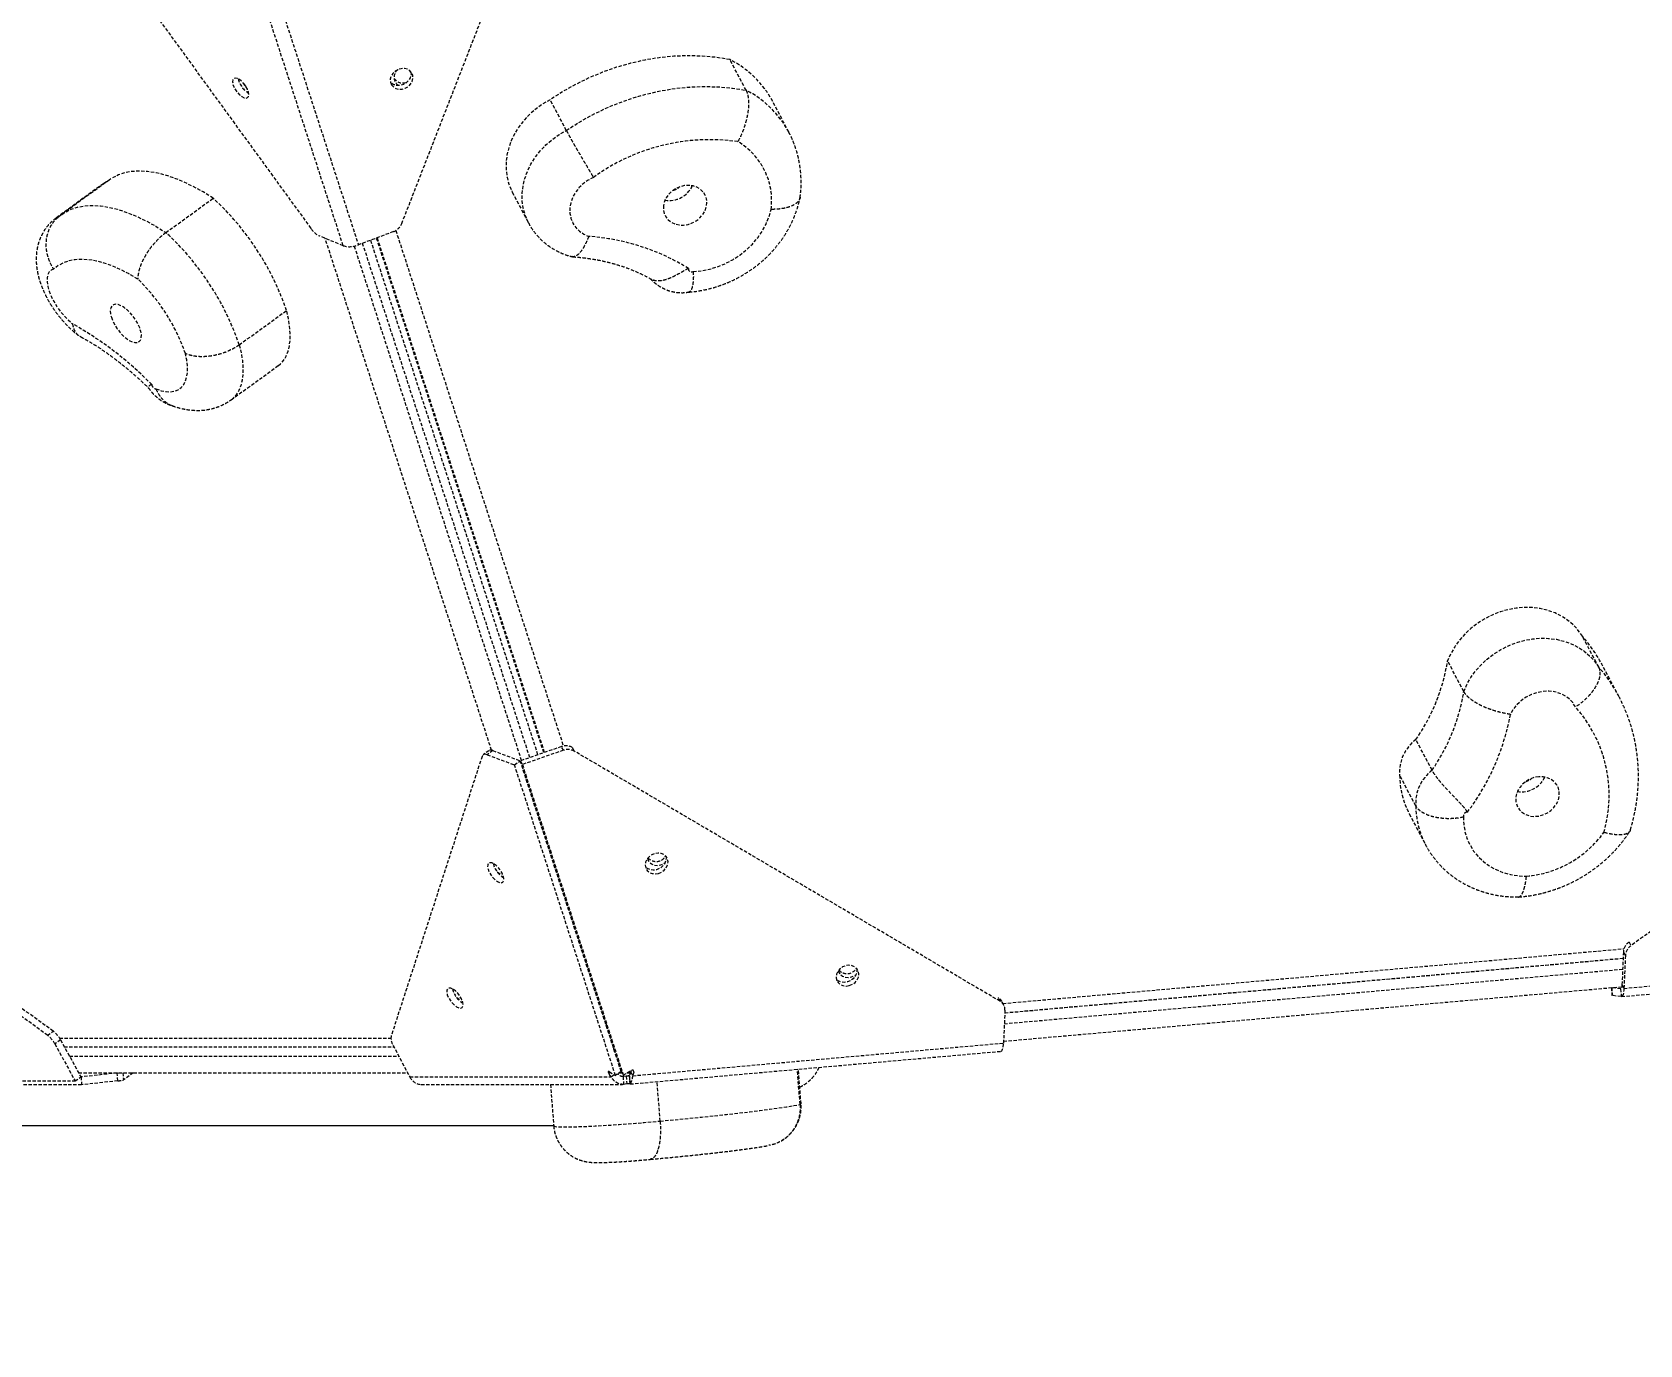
# Model space of a CAD drawing. Header units: millimetres. Extents: x -6061 to 5100, y -3651 to 3328.
# Drawn here: x -2573 to -1958, y -1106 to -603 of the extents above; entities that cross this region are included whole.
import ezdxf

# ---------------------------------------------------------------- set-up
doc = ezdxf.new("R2010")
doc.units = ezdxf.units.MM
doc.linetypes.add('HIDDEN', pattern=[1.905, 1.27, -0.635])
for name, color, linetype in [('DIKOM_ОБЪЕКТ', 7, 'Continuous'), ('DIKOM_РАЗМЕР_ЗОНА', 7, 'Continuous'), ('DIKOM_РАЗМЕР_ОБЪЕКТА', 7, 'Continuous')]:
    doc.layers.add(name, color=color, linetype=linetype)
doc.styles.add('style1', font='arialbd.ttf', dxfattribs={"width": 0.8})
doc.dimstyles.new('1-50', dxfattribs={"dimtxt": 300, "dimasz": 200, "dimexe": 100, "dimexo": 0, "dimgap": 100, "dimtad": 1, "dimtxsty": 'style1', "dimcen": 200, "dimclrd": 7, "dimclre": 7, "dimclrt": 7, "dimadec": 1, "dimazin": 2, "dimtfac": 1, "dimtmove": 0, "dimatfit": 2, "dimfxl": 0, "dimlwd": 25, "dimlwe": 18, "dimarcsym": 0})

# ---------------------------------------------------------------- blocks, each defined once
blk = doc.blocks.new('*D0')
at = {"layer": 'Defpoints', "color": 0, "transparency": 16777216}
for p in [(3244.44, 1090.08), (-2954.24, -571.35), (3244.44, -1487.03)]:
    blk.add_point(p, dxfattribs=at)
at = {"layer": 'DIKOM_РАЗМЕР_ОБЪЕКТА', "color": 7, "lineweight": 18, "transparency": 16777216}
for p, q in [((3244.44, 1090.08), (3244.44, -1587.03)), ((-2954.24, -571.35), (-2954.24, -1587.03))]:
    blk.add_line(p, q, dxfattribs=at)
at = {"layer": 'DIKOM_РАЗМЕР_ОБЪЕКТА', "color": 7, "lineweight": 25, "transparency": 16777216}
blk.add_line((-2754.24, -1487.03), (3044.44, -1487.03), dxfattribs=at)
at = {"layer": 'DIKOM_РАЗМЕР_ОБЪЕКТА', "color": 7, "transparency": 16777216}
for points in [[(-2754.24, -1453.69), (-2754.24, -1520.36), (-2954.24, -1487.03)], [(3044.44, -1453.69), (3044.44, -1520.36), (3244.44, -1487.03)]]:
    blk.add_solid(points, dxfattribs=at)
at = {"layer": 'DIKOM_РАЗМЕР_ОБЪЕКТА', "color": 7, "transparency": 16777216, "insert": (279.31, -1118.98), "char_height": 300, "attachment_point": 5, "style": 'style1'}
blk.add_mtext('{\\fArial|b0|i0|c204|p34;\\H1.75x;6200}', dxfattribs=at)
blk = doc.blocks.new('*D1')
at = {"layer": 'Defpoints', "color": 0, "transparency": 16777216}
for p in [(2324.34, 3327.92), (-5419.16, -2822.08), (-1808.64, -2822.08)]:
    blk.add_point(p, dxfattribs=at)
at = {"layer": 'DIKOM_РАЗМЕР_ЗОНА', "color": 7, "lineweight": 18, "transparency": 16777216}
for p, q in [((2324.34, 3327.92), (-5519.16, 3327.92)), ((-1808.64, -2822.08), (-5519.16, -2822.08))]:
    blk.add_line(p, q, dxfattribs=at)
at = {"layer": 'DIKOM_РАЗМЕР_ЗОНА', "color": 7, "lineweight": 25, "transparency": 16777216}
blk.add_line((-5419.16, 3127.92), (-5419.16, -2622.08), dxfattribs=at)
at = {"layer": 'DIKOM_РАЗМЕР_ЗОНА', "color": 7, "transparency": 16777216}
for points in [[(-5452.49, 3127.92), (-5385.83, 3127.92), (-5419.16, 3327.92)], [(-5452.49, -2622.08), (-5385.83, -2622.08), (-5419.16, -2822.08)]]:
    blk.add_solid(points, dxfattribs=at)
at = {"layer": 'DIKOM_РАЗМЕР_ЗОНА', "color": 7, "transparency": 16777216, "insert": (-5787.21, -178.18), "char_height": 300, "attachment_point": 5, "rotation": 90, "style": 'style1'}
blk.add_mtext('{\\fArial|b0|i0|c204|p34;\\H1.75x;6150}', dxfattribs=at)
blk = doc.blocks.new('*D2')
at = {"layer": 'Defpoints', "color": 0, "transparency": 16777216}
for p in [(5097.78, 1174.32), (-4808.91, -571.39), (5097.78, -3550.63)]:
    blk.add_point(p, dxfattribs=at)
at = {"layer": 'DIKOM_РАЗМЕР_ЗОНА', "color": 7, "lineweight": 18, "transparency": 16777216}
for p, q in [((5097.78, 1174.32), (5097.78, -3650.63)), ((-4808.91, -571.39), (-4808.91, -3650.63))]:
    blk.add_line(p, q, dxfattribs=at)
at = {"layer": 'DIKOM_РАЗМЕР_ЗОНА', "color": 7, "lineweight": 25, "transparency": 16777216}
blk.add_line((-4608.91, -3550.63), (4897.78, -3550.63), dxfattribs=at)
at = {"layer": 'DIKOM_РАЗМЕР_ЗОНА', "color": 7, "transparency": 16777216}
for points in [[(-4608.91, -3517.3), (-4608.91, -3583.96), (-4808.91, -3550.63)], [(4897.78, -3517.3), (4897.78, -3583.96), (5097.78, -3550.63)]]:
    blk.add_solid(points, dxfattribs=at)
at = {"layer": 'DIKOM_РАЗМЕР_ЗОНА', "color": 7, "transparency": 16777216, "insert": (864.15, -3182.58), "char_height": 300, "attachment_point": 5, "style": 'style1'}
blk.add_mtext('{\\fArial|b0|i0|c204|p34;\\H1.75x;9900}', dxfattribs=at)
blk = doc.blocks.new('*D3')
at = {"layer": 'Defpoints', "color": 0, "transparency": 16777216}
for p in [(-3174.2, 1527.92), (2804.07, 1527.92), (-2373.39, -1022.08)]:
    blk.add_point(p, dxfattribs=at)
at = {"layer": 'DIKOM_РАЗМЕР_ОБЪЕКТА', "color": 7, "lineweight": 18, "transparency": 16777216}
for p, q in [((2804.07, 1527.92), (-3274.2, 1527.92)), ((-2373.39, -1022.08), (-3274.2, -1022.08))]:
    blk.add_line(p, q, dxfattribs=at)
at = {"layer": 'DIKOM_РАЗМЕР_ОБЪЕКТА', "color": 7, "lineweight": 25, "transparency": 16777216}
blk.add_line((-3174.2, -822.08), (-3174.2, 1327.92), dxfattribs=at)
at = {"layer": 'DIKOM_РАЗМЕР_ОБЪЕКТА', "color": 7, "transparency": 16777216}
for points in [[(-3207.54, 1327.92), (-3140.87, 1327.92), (-3174.2, 1527.92)], [(-3207.54, -822.08), (-3140.87, -822.08), (-3174.2, -1022.08)]]:
    blk.add_solid(points, dxfattribs=at)
at = {"layer": 'DIKOM_РАЗМЕР_ОБЪЕКТА', "color": 7, "transparency": 16777216, "insert": (-3542.25, 166.98), "char_height": 300, "attachment_point": 5, "rotation": 90, "style": 'style1'}
blk.add_mtext('{\\fArial|b0|i0|c204|p34;\\H1.75x;2550}', dxfattribs=at)

msp = doc.modelspace()

# ---------------------------------------------------------------- linework, layer by layer
at = {"layer": 'DIKOM_ОБЪЕКТ', "color": 7, "linetype": 'HIDDEN', "lineweight": 15}
for p, q in [((-2431.558, -676.602), (-2359.692, -491.997)), ((-2592.537, -504.793), (-2466.263, -678.587)), ((-2453.988, -685.087), (-2492.515, -566.52)), ((-2486.689, -566.187), (-2448.162, -684.754)), ((-2299.809, -625.571), (-2305.989, -613.815)), ((-2368.592, -640.952), (-2374.773, -629.196)), ((-2283.447, -641.583), (-2289.628, -629.827)), ((-2545.759, -661.335), (-2563.849, -674.478)), ((-2543.559, -659.95), (-2561.649, -673.093)), ((-2521.822, -680.042), (-2503.732, -666.899)), ((-2389.267, -664.579), (-2383.087, -676.334)), ((-2561.684, -673.126), (-2563.065, -674.232)), ((-2453.988, -685.087), (-2463.139, -681.318)), ((-2397.205, -878.245), (-2460.89, -682.244)), ((-2434.788, -679.696), (-2448.162, -684.754)), ((-2441.305, -682.16), (-2377.275, -879.225)), ((-2441.279, -682.15), (-2377.249, -879.215)), ((-2376.909, -879.098), (-2440.942, -682.023)), ((-2433.854, -679.244), (-2369.704, -876.676)), ((-2449.788, -685.233), (-2385.801, -882.166)), ((-2382.584, -881.056), (-2446.563, -684.149)), ((-2379.445, -879.973), (-2443.454, -682.973)), ((-2493.75, -723.034), (-2475.66, -709.891)), ((-2496.834, -744.071), (-2478.744, -730.928)), ((-1788.583, -827.685), (-1961.171, -953.087)), ((-1973.576, -846.356), (-1979.756, -834.6)), ((-2025.145, -855.79), (-2031.326, -844.035)), ((-1965.719, -857.818), (-1971.899, -846.062)), ((-1965.719, -857.818), (-1965.578, -858.088)), ((-2398.26, -878.419), (-2400.431, -879.996)), ((-2396.744, -878.376), (-2398.915, -879.953)), ((-2396.744, -878.376), (-2386.254, -882.296)), ((-2370.46, -876.873), (-2386.162, -882.29)), ((-2369.719, -878.284), (-2385.421, -883.701)), ((-2369.719, -878.284), (-2370.46, -876.873)), ((-2366.307, -877.172), (-2365.565, -878.583)), ((-2202.589, -974.383), (-2365.565, -878.583)), ((-2037.284, -885.905), (-2043.465, -874.149)), ((-2400.846, -880.6), (-2435.639, -987.707)), ((-2398.915, -879.953), (-2388.425, -883.873)), ((-2388.425, -883.873), (-2386.254, -882.296)), ((-2349.789, -1002.789), (-2388.425, -883.873)), ((-2347.618, -1001.212), (-2386.254, -882.296)), ((-2386.162, -882.29), (-2385.421, -883.701)), ((-2386.162, -882.29), (-2347.526, -1001.207)), ((-2385.421, -883.701), (-2346.785, -1002.617)), ((-2043.514, -899.551), (-2049.695, -887.796)), ((-2046.016, -902.608), (-2039.836, -914.363)), ((-2039.836, -914.363), (-2039.911, -914.22)), ((-1961.912, -951.676), (-1961.171, -953.087)), ((-2201.509, -975.204), (-1963.843, -954.239)), ((-1964.177, -958.045), (-2200.798, -978.919)), ((-2200.79, -978.724), (-1964.169, -957.85)), ((-1964.062, -955.406), (-1964.61, -968.003)), ((-1963.321, -956.816), (-1964.062, -955.406)), ((-1963.321, -956.816), (-1963.868, -969.413)), ((-1963.868, -969.413), (-1821.973, -956.896)), ((-2567.138, -987.394), (-2601.138, -962.693)), ((-2564.967, -985.817), (-2598.536, -961.429)), ((-2200.973, -982.945), (-1964.352, -962.071)), ((-1964.824, -972.569), (-1822.894, -960.049)), ((-2201.265, -989.656), (-1964.688, -968.787)), ((-1968.683, -969.139), (-1968.454, -972.125)), ((-1965.123, -969.58), (-1968.539, -969.182)), ((-1968.539, -969.182), (-1968.31, -972.17)), ((-1965.054, -969.574), (-1965.123, -969.58)), ((-1965.123, -969.58), (-1964.893, -972.568)), ((-1964.61, -968.003), (-1963.868, -969.413)), ((-2202.589, -974.383), (-2203.331, -972.973)), ((-2201.163, -975.861), (-2201.905, -974.45)), ((-2200.748, -977.761), (-2201.295, -990.358)), ((-1964.893, -972.568), (-1968.31, -972.17)), ((-2567.138, -987.394), (-2564.967, -985.817)), ((-2562.153, -989.112), (-2564.323, -990.689)), ((-2562.544, -988.455), (-2435.735, -988.455)), ((-2562.153, -989.112), (-2554.395, -1003.297)), ((-2352.08, -987.48), (-2352.008, -987.412)), ((-2343.192, -1002.875), (-2201.295, -990.358)), ((-2564.323, -990.689), (-2556.565, -1004.874)), ((-2560.696, -991.775), (-2434.584, -991.775)), ((-2558.696, -995.432), (-2432.661, -995.432)), ((-2434.913, -991.148), (-2428.501, -1003.347)), ((-2350.697, -991.448), (-2350.791, -991.448)), ((-2350.373, -992.735), (-2350.402, -992.356)), ((-2344.185, -1006.034), (-2202.251, -993.514)), ((-2555.212, -1001.803), (-2429.312, -1001.803)), ((-2540.493, -1001.844), (-2554.319, -1003.342)), ((-2540.493, -1001.844), (-2540.124, -1001.803)), ((-2540.264, -1004.832), (-2540.493, -1001.844)), ((-2538.27, -1001.803), (-2538.064, -1004.485)), ((-2534.369, -1001.803), (-2538.064, -1004.485)), ((-2351.753, -1001.58), (-2352.334, -1002.002)), ((-2351.459, -1003.348), (-2352.334, -1002.002)), ((-2352.123, -1001.352), (-2349.789, -1002.789)), ((-2350.277, -1002.489), (-2351.459, -1003.348)), ((-2347.618, -1001.212), (-2349.789, -1002.789)), ((-2348.433, -1001.803), (-2347.212, -1001.803)), ((-2347.779, -1000.429), (-2347.911, -1000.31)), ((-2347.526, -1001.207), (-2346.785, -1002.617)), ((-2346.785, -1002.617), (-2343.813, -1000.877)), ((-2345.395, -1001.803), (-2344.235, -1001.803)), ((-2344.235, -1001.803), (-2343.844, -1001.801)), ((-2343.776, -1000.856), (-2343.934, -1001.464)), ((-2343.934, -1001.464), (-2343.192, -1002.875)), ((-2343.198, -1000.747), (-2342.824, -1001.458)), ((-2342.824, -1001.458), (-2343.192, -1002.875)), ((-2279.15, -1013.885), (-2280.185, -1000.388)), ((-2278.772, -1013.555), (-2279.784, -1000.353)), ((-2633.84, -1004.886), (-2556.565, -1004.874)), ((-2554.089, -1006.33), (-2631.363, -1006.341)), ((-2556.565, -1004.874), (-2554.395, -1003.297)), ((-2554.319, -1003.342), (-2554.456, -1003.342)), ((-2554.319, -1003.342), (-2554.089, -1006.33)), ((-2540.264, -1004.832), (-2554.089, -1006.33)), ((-2428.501, -1003.347), (-2351.459, -1003.348)), ((-2424.159, -1006.193), (-2347.082, -1006.194)), ((-2374.649, -1006.193), (-2373.43, -1022.082)), ((-2346.888, -1003.181), (-2347.309, -1003.181)), ((-2345.715, -1003.039), (-2346.888, -1003.181)), ((-2346.888, -1003.181), (-2346.659, -1006.169)), ((-2345.486, -1006.027), (-2346.659, -1006.169)), ((-2345.715, -1003.039), (-2345.486, -1006.027)), ((-2344.471, -1003.016), (-2344.516, -1002.971)), ((-2344.516, -1002.971), (-2344.286, -1005.959)), ((-2344.374, -1003.99), (-2344.217, -1006.03)), ((-2332.689, -1020.213), (-2333.846, -1005.122))]:
    msp.add_line(p, q, dxfattribs=at)
at = {"layer": 'DIKOM_ОБЪЕКТ', "color": 7, "linetype": 'HIDDEN', "lineweight": 15, "flags": 128}
for points in [[(-2305.989, -613.815), (-2311.243, -612.988), (-2316.598, -612.503), (-2322.027, -612.361), (-2327.505, -612.564), (-2333.006, -613.11), (-2338.505, -613.996), (-2343.975, -615.219), (-2349.39, -616.773), (-2354.726, -618.651), (-2359.956, -620.843), (-2365.056, -623.339), (-2370.003, -626.128), (-2374.773, -629.196)], [(-2490.644, -625.181), (-2491.234, -624.092), (-2491.986, -623.055), (-2492.839, -622.155), (-2493.723, -621.464), (-2494.567, -621.038), (-2495.302, -620.912), (-2495.869, -621.096), (-2496.222, -621.575), (-2496.332, -622.31), (-2496.191, -623.242), (-2495.809, -624.296), (-2495.218, -625.385), (-2494.466, -626.422), (-2493.614, -627.322), (-2492.73, -628.013), (-2491.886, -628.439), (-2491.151, -628.565), (-2490.584, -628.381), (-2490.231, -627.902), (-2490.121, -627.167), (-2490.262, -626.234), (-2490.644, -625.181)], [(-2435.504, -623.487), (-2434.787, -624.312), (-2433.814, -624.887), (-2432.663, -625.164), (-2431.428, -625.121), (-2430.209, -624.761), (-2429.104, -624.114), (-2428.203, -623.232), (-2427.58, -622.187), (-2427.283, -621.062), (-2427.339, -619.95), (-2427.741, -618.941), (-2428.458, -618.115), (-2429.431, -617.541), (-2430.582, -617.264), (-2431.817, -617.307), (-2433.036, -617.667), (-2434.141, -618.314), (-2435.042, -619.196), (-2435.666, -620.241), (-2435.962, -621.365), (-2435.907, -622.477), (-2435.504, -623.487)], [(-2428.099, -618.46), (-2428.081, -618.54), (-2428.025, -619.652), (-2428.321, -620.776), (-2428.945, -621.822), (-2429.846, -622.703), (-2430.951, -623.35), (-2432.17, -623.71), (-2433.405, -623.753), (-2434.556, -623.476), (-2435.529, -622.902), (-2435.888, -622.557)], [(-2491.294, -623.999), (-2491.403, -623.864), (-2491.929, -623.125)], [(-2368.592, -640.952), (-2363.823, -637.884), (-2358.876, -635.095), (-2353.775, -632.598), (-2348.545, -630.406), (-2343.21, -628.529), (-2337.794, -626.975), (-2332.324, -625.752), (-2326.826, -624.865), (-2321.324, -624.319), (-2315.846, -624.117), (-2310.417, -624.259), (-2305.063, -624.744), (-2299.809, -625.571)], [(-2374.773, -629.196), (-2377.562, -630.803), (-2380.18, -632.661), (-2382.594, -634.745), (-2384.773, -637.031), (-2386.691, -639.49), (-2388.324, -642.092), (-2389.652, -644.805), (-2390.659, -647.595), (-2391.332, -650.429), (-2391.663, -653.27), (-2391.648, -656.084), (-2391.287, -658.837), (-2390.585, -661.494), (-2389.549, -664.022), (-2389.267, -664.579)], [(-2383.1, -676.311), (-2383.369, -675.778), (-2384.404, -673.249), (-2385.107, -670.592), (-2385.467, -667.84), (-2385.483, -665.026), (-2385.151, -662.184), (-2384.478, -659.351), (-2383.471, -656.561), (-2382.143, -653.848), (-2380.51, -651.246), (-2378.592, -648.787), (-2376.413, -646.501), (-2374, -644.416), (-2371.382, -642.559), (-2368.592, -640.952)], [(-2503.732, -666.899), (-2507.582, -664.514), (-2511.373, -662.424), (-2515.087, -660.637), (-2518.705, -659.163), (-2522.212, -658.009), (-2525.589, -657.179), (-2528.823, -656.677), (-2531.897, -656.507), (-2534.796, -656.669), (-2537.507, -657.161), (-2540.018, -657.983), (-2542.316, -659.129), (-2543.559, -659.95)], [(-2544.516, -660.645), (-2545.674, -661.274), (-2545.759, -661.335)], [(-2358.232, -658.906), (-2360.28, -659.991), (-2362.148, -661.348), (-2363.785, -662.938), (-2365.145, -664.719), (-2366.192, -666.641), (-2366.898, -668.652), (-2367.242, -670.697), (-2367.215, -672.72), (-2366.819, -674.666), (-2366.063, -676.481), (-2364.969, -678.115), (-2363.567, -679.524), (-2361.894, -680.669), (-2359.997, -681.519)], [(-2331.445, -669.73), (-2331.474, -671.259), (-2331.163, -672.721), (-2330.522, -674.054), (-2329.58, -675.205), (-2328.375, -676.126), (-2326.955, -676.78), (-2325.379, -677.139), (-2323.712, -677.19), (-2322.022, -676.93), (-2320.378, -676.369), (-2318.846, -675.531), (-2317.491, -674.45), (-2316.368, -673.171), (-2315.521, -671.744), (-2314.987, -670.23), (-2314.787, -668.69), (-2314.929, -667.187), (-2315.407, -665.782), (-2316.203, -664.533), (-2317.282, -663.492), (-2318.601, -662.7), (-2320.107, -662.191), (-2321.737, -661.985), (-2323.424, -662.09), (-2325.1, -662.503), (-2326.696, -663.206), (-2328.147, -664.17), (-2329.392, -665.357), (-2330.383, -666.717), (-2331.076, -668.194), (-2331.445, -669.73)], [(-2561.672, -673.11), (-2560.406, -672.272), (-2558.108, -671.126), (-2555.597, -670.305), (-2552.886, -669.812), (-2549.987, -669.65), (-2546.913, -669.821), (-2543.68, -670.322), (-2540.302, -671.152), (-2536.795, -672.307), (-2533.177, -673.781), (-2529.463, -675.567), (-2525.672, -677.657), (-2521.822, -680.042)], [(-2563.849, -674.478), (-2563.764, -674.418), (-2562.48, -673.738)], [(-2320.094, -694.993), (-2316.959, -694.691), (-2313.833, -694.074), (-2310.755, -693.149), (-2307.764, -691.928), (-2304.896, -690.425), (-2302.19, -688.66), (-2299.677, -686.655), (-2297.389, -684.435), (-2295.357, -682.028), (-2293.604, -679.464), (-2292.153, -676.775), (-2291.022, -673.995), (-2290.225, -671.159)], [(-2564.794, -694.011), (-2565.771, -694.42), (-2566.526, -695.141), (-2567.038, -696.155), (-2567.292, -697.434), (-2567.284, -698.943), (-2567.011, -700.64), (-2566.482, -702.48), (-2565.711, -704.411), (-2564.72, -706.381), (-2563.535, -708.337), (-2562.19, -710.223), (-2560.72, -711.989), (-2559.166, -713.587), (-2557.571, -714.972)], [(-2532.59, -697.844), (-2535.926, -695.892), (-2539.198, -694.219), (-2542.387, -692.835), (-2545.478, -691.745), (-2548.452, -690.956), (-2551.295, -690.473), (-2553.991, -690.297), (-2556.526, -690.43), (-2558.886, -690.871), (-2561.058, -691.618), (-2563.031, -692.666), (-2564.794, -694.011)], [(-2321.801, -693.776), (-2321.835, -694.096), (-2321.777, -694.402), (-2321.631, -694.672), (-2321.407, -694.889), (-2321.12, -695.036), (-2320.79, -695.105), (-2320.44, -695.09), (-2320.094, -694.993)], [(-2542.704, -712.45), (-2542.155, -713.896), (-2541.4, -715.38), (-2540.473, -716.842), (-2539.409, -718.223), (-2538.254, -719.465), (-2537.053, -720.519), (-2535.857, -721.34), (-2534.714, -721.896), (-2533.671, -722.162), (-2532.771, -722.13), (-2532.05, -721.799), (-2531.538, -721.184), (-2531.257, -720.309), (-2531.217, -719.21), (-2531.42, -717.933), (-2531.858, -716.53), (-2532.513, -715.057), (-2533.358, -713.577), (-2534.359, -712.148), (-2535.474, -710.829), (-2536.658, -709.675), (-2537.863, -708.733), (-2539.039, -708.041), (-2540.137, -707.628), (-2541.114, -707.51), (-2541.929, -707.693), (-2542.548, -708.169), (-2542.947, -708.918), (-2543.108, -709.909), (-2543.026, -711.103), (-2542.704, -712.45)], [(-2478.744, -730.928), (-2477.99, -730.314), (-2476.788, -728.98), (-2475.809, -727.376), (-2475.063, -725.514), (-2474.555, -723.408), (-2474.289, -721.077), (-2474.267, -718.538), (-2474.49, -715.813), (-2474.956, -712.923), (-2475.66, -709.891)], [(-2493.75, -723.034), (-2493.046, -726.066), (-2492.58, -728.956), (-2492.357, -731.682), (-2492.379, -734.22), (-2492.645, -736.552), (-2493.153, -738.657), (-2493.899, -740.52), (-2494.878, -742.124), (-2496.08, -743.457), (-2496.839, -744.074)], [(-2525.651, -739.921), (-2523.649, -740.588), (-2521.77, -740.953), (-2520.039, -741.01), (-2518.476, -740.758), (-2517.102, -740.202), (-2515.933, -739.348), (-2514.985, -738.206), (-2514.269, -736.792), (-2513.793, -735.122), (-2513.565, -733.217), (-2513.587, -731.103), (-2513.859, -728.804), (-2514.377, -726.35)], [(-1979.756, -834.6), (-1981.321, -832.357), (-1983.175, -830.322), (-1985.297, -828.519), (-1987.659, -826.971), (-1990.233, -825.697), (-1992.986, -824.713), (-1995.886, -824.03), (-1998.896, -823.657), (-2001.978, -823.599), (-2005.096, -823.856), (-2008.21, -824.426), (-2011.282, -825.301), (-2014.275, -826.47), (-2017.151, -827.92), (-2019.875, -829.632), (-2022.414, -831.584), (-2024.735, -833.754), (-2026.811, -836.114), (-2028.615, -838.635), (-2030.127, -841.286), (-2031.326, -844.035)], [(-2025.145, -855.79), (-2023.946, -853.042), (-2022.435, -850.391), (-2020.631, -847.87), (-2018.555, -845.51), (-2016.233, -843.34), (-2013.695, -841.387), (-2010.971, -839.676), (-2008.095, -838.226), (-2005.102, -837.057), (-2002.03, -836.182), (-1998.915, -835.612), (-1995.798, -835.355), (-1992.715, -835.413), (-1989.706, -835.785), (-1986.806, -836.468), (-1984.053, -837.453), (-1981.479, -838.727), (-1979.117, -840.275), (-1976.995, -842.078), (-1975.141, -844.113), (-1973.576, -846.356)], [(-1982.434, -861.667), (-1983.478, -860.002), (-1984.835, -858.556), (-1986.469, -857.368), (-1988.335, -856.472), (-1990.382, -855.89), (-1992.553, -855.64), (-1994.789, -855.728), (-1997.029, -856.152), (-1999.211, -856.901), (-2001.276, -857.953), (-2003.167, -859.279), (-2004.833, -860.845), (-2006.228, -862.606), (-2007.313, -864.514)], [(-2398.915, -879.953), (-2399.262, -879.846), (-2399.586, -879.793), (-2399.883, -879.795), (-2400.15, -879.852), (-2400.382, -879.962), (-2400.577, -880.125), (-2400.732, -880.339), (-2400.846, -880.6)], [(-1996.452, -888.386), (-1998.142, -888.662), (-1999.782, -889.237), (-2001.306, -890.088), (-2002.651, -891.179), (-2003.762, -892.468), (-2004.594, -893.9), (-2005.112, -895.417), (-2005.295, -896.957), (-2005.136, -898.456), (-2004.642, -899.855), (-2003.832, -901.094), (-2002.739, -902.124), (-2001.409, -902.902), (-1999.896, -903.397), (-1998.262, -903.588), (-1996.574, -903.468), (-1994.9, -903.04), (-1993.31, -902.324), (-1991.868, -901.347), (-1990.634, -900.151), (-1989.657, -898.784), (-1988.979, -897.302), (-1988.626, -895.766), (-1988.614, -894.238), (-1988.943, -892.781), (-1989.598, -891.456), (-1990.554, -890.315), (-1991.771, -889.406), (-1993.2, -888.767), (-1994.782, -888.422), (-1996.452, -888.386)], [(-2025.264, -903.794), (-2025.17, -906.611), (-2024.726, -909.358), (-2023.938, -912), (-2022.815, -914.504), (-2021.372, -916.838), (-2019.627, -918.973), (-2017.6, -920.883), (-2015.32, -922.543), (-2012.812, -923.933), (-2010.11, -925.035), (-2007.246, -925.836), (-2004.257, -926.324), (-2001.181, -926.495)], [(-2396.714, -927.013), (-2395.849, -927.877), (-2394.968, -928.519), (-2394.141, -928.887), (-2393.435, -928.951), (-2392.907, -928.706), (-2392.601, -928.172), (-2392.541, -927.392), (-2392.732, -926.429), (-2393.158, -925.362), (-2393.786, -924.276), (-2394.563, -923.26), (-2395.427, -922.396), (-2396.309, -921.754), (-2397.136, -921.386), (-2397.842, -921.322), (-2398.369, -921.567), (-2398.675, -922.101), (-2398.735, -922.881), (-2398.544, -923.844), (-2398.118, -924.911), (-2397.491, -925.997), (-2396.714, -927.013)], [(-2333.346, -925.415), (-2332.161, -924.935), (-2331.128, -924.187), (-2330.33, -923.23), (-2329.833, -922.142), (-2329.676, -921.012), (-2329.872, -919.93), (-2330.406, -918.985), (-2331.233, -918.253), (-2332.288, -917.794), (-2333.484, -917.643), (-2334.725, -917.815), (-2335.911, -918.294), (-2336.944, -919.043), (-2337.741, -919.999), (-2338.239, -921.087), (-2338.396, -922.217), (-2338.199, -923.299), (-2337.666, -924.244), (-2336.838, -924.976), (-2335.783, -925.436), (-2334.587, -925.586), (-2333.346, -925.415)], [(-2330.512, -918.862), (-2330.418, -919.602), (-2330.574, -920.732), (-2331.072, -921.82), (-2331.87, -922.776), (-2332.903, -923.525), (-2334.088, -924.004), (-2335.329, -924.176), (-2336.525, -924.025), (-2337.58, -923.566), (-2338.302, -922.957)], [(-2337.565, -919.74), (-2337.431, -920.153), (-2336.863, -921.078), (-2336.008, -921.784), (-2334.934, -922.212), (-2333.729, -922.329), (-2332.489, -922.123), (-2331.315, -921.613), (-2330.755, -921.233)], [(-2260.304, -968.35), (-2259.119, -967.871), (-2258.086, -967.123), (-2257.288, -966.166), (-2256.791, -965.078), (-2256.634, -963.948), (-2256.83, -962.866), (-2257.364, -961.921), (-2258.191, -961.189), (-2259.246, -960.729), (-2260.442, -960.579), (-2261.683, -960.75), (-2262.868, -961.23), (-2263.901, -961.978), (-2264.699, -962.935), (-2265.196, -964.023), (-2265.353, -965.153), (-2265.157, -966.235), (-2264.623, -967.18), (-2263.796, -967.912), (-2262.741, -968.372), (-2261.545, -968.522), (-2260.304, -968.35)], [(-2257.469, -961.797), (-2257.375, -962.537), (-2257.532, -963.668), (-2258.03, -964.755), (-2258.827, -965.712), (-2259.86, -966.46), (-2261.045, -966.94), (-2262.286, -967.111), (-2263.483, -966.961), (-2264.537, -966.501), (-2265.259, -965.893)], [(-2264.523, -962.677), (-2264.389, -963.085), (-2263.822, -964.011), (-2262.967, -964.717), (-2261.893, -965.145), (-2260.687, -965.261), (-2259.448, -965.056), (-2258.274, -964.546), (-2257.714, -964.166)], [(-2412.307, -975.016), (-2411.442, -975.88), (-2410.561, -976.522), (-2409.734, -976.89), (-2409.028, -976.954), (-2408.501, -976.709), (-2408.195, -976.175), (-2408.135, -975.395), (-2408.325, -974.432), (-2408.752, -973.365), (-2409.379, -972.279), (-2410.156, -971.263), (-2411.02, -970.399), (-2411.902, -969.757), (-2412.729, -969.389), (-2413.435, -969.325), (-2413.962, -969.57), (-2414.268, -970.104), (-2414.329, -970.884), (-2414.138, -971.847), (-2413.712, -972.914), (-2413.084, -974), (-2412.307, -975.016)], [(-1968.683, -969.138), (-1968.683, -969.138), (-1968.645, -969.163), (-1968.539, -969.182)], [(-1964.61, -968.003), (-1964.633, -968.353), (-1964.67, -968.669), (-1964.719, -968.946), (-1964.781, -969.178), (-1964.854, -969.36), (-1964.936, -969.489), (-1965.026, -969.563), (-1965.123, -969.58)], [(-1963.868, -969.413), (-1963.914, -970.113), (-1963.987, -970.746), (-1964.087, -971.3), (-1964.21, -971.763), (-1964.356, -972.127), (-1964.52, -972.386), (-1964.701, -972.534), (-1964.893, -972.568)], [(-1968.31, -972.17), (-1968.416, -972.151), (-1968.454, -972.126), (-1968.454, -972.125)], [(-2353.404, -983.114), (-2353.391, -983.23), (-2353.361, -983.537)], [(-2202.251, -993.514), (-2202.127, -993.478), (-2201.947, -993.331), (-2201.783, -993.072), (-2201.637, -992.707), (-2201.514, -992.244), (-2201.415, -991.691), (-2201.341, -991.058), (-2201.295, -990.358)], [(-2344.232, -1001.803), (-2344.868, -1001.764), (-2345.227, -1001.705)], [(-2332.689, -1020.213), (-2327.292, -1019.718), (-2322.025, -1019.216), (-2316.914, -1018.709), (-2311.982, -1018.2), (-2307.254, -1017.69), (-2302.75, -1017.182), (-2298.492, -1016.679), (-2294.501, -1016.183), (-2290.795, -1015.696), (-2287.391, -1015.22), (-2284.307, -1014.759), (-2281.555, -1014.313), (-2279.15, -1013.885)], [(-2279.15, -1013.885), (-2278.799, -1013.646), (-2278.772, -1013.555)], [(-2373.43, -1022.082), (-2373.277, -1022.207), (-2372.769, -1022.319), (-2371.913, -1022.4), (-2370.719, -1022.45), (-2369.202, -1022.469), (-2367.38, -1022.455), (-2365.277, -1022.409), (-2362.917, -1022.332), (-2360.331, -1022.224), (-2357.549, -1022.088), (-2354.606, -1021.924), (-2351.539, -1021.734), (-2348.386, -1021.522), (-2345.184, -1021.289), (-2341.974, -1021.038), (-2338.796, -1020.773), (-2335.688, -1020.497), (-2332.689, -1020.213)]]:
    msp.add_lwpolyline(points, dxfattribs=at)
at = {"layer": 'DIKOM_ОБЪЕКТ', "color": 7, "linetype": 'HIDDEN', "lineweight": 15}
for centre, radius, start, end in [((-2323.187, -647.753), 38.047, 28.108781, 63.127281), ((-2486.003, -619.49), 8.296, 192.151101, 239.84855), ((-2430.84, -620.612), 3.677, 126.872815, 239.165517), ((-2431.235, -619.014), 3.771, 211.982119, 299.714637), ((-2317.009, -659.512), 38.051, 28.241398, 63.12677), ((-2313.63, -720.68), 76.193, 81.930833, 125.829885), ((-2316.275, -667.859), 26.259, 352.780584, 59.468704), ((-2329.186, -658.104), 9.691, 260.045475, 335.419818), ((-2328.727, -658.975), 4.951, 282.336428, 313.126927), ((-2574.148, -743.537), 104.077, 18.86168, 47.422901), ((-2436.694, -674.473), 5.559, 290.041245, 337.487198), ((-2592.241, -756.682), 104.08, 18.861968, 47.42224), ((-2459.555, -674.067), 8.089, 213.97859, 243.696643), ((-2365.89, -765.529), 84.216, 58.430652, 85.987494), ((-2451.53, -676.97), 8.481, 253.153686, 293.395838), ((-2583.408, -750.384), 73.096, 19.196171, 45.954836), ((-2624.474, -833.507), 136.112, 44.417001, 60.558763), ((-2525.159, -737.846), 2.132, 190.794873, 256.676465), ((-2024.772, -873.881), 59.745, 27.751044, 41.10794), ((-2104.311, -832.118), 73.951, 325.364714, 350.727305), ((-2018.604, -885.644), 59.759, 27.751904, 41.105459), ((-2098.131, -843.874), 73.951, 325.364714, 350.727305), ((-2095.193, -848.236), 89.375, 323.028507, 349.505566), ((-2020.436, -895.54), 50.907, 343.836413, 41.711932), ((-2397.463, -879.78), 1.578, 62.892148, 120.333661), ((-2368.711, -881.568), 5.01, 61.325709, 110.43621), ((-2367.969, -882.979), 5.011, 61.329263, 110.433127), ((-2034.082, -886.678), 15.653, 126.828558, 184.095733), ((-2027.901, -898.434), 15.653, 126.829817, 184.094474), ((-2017.342, -887.623), 32.353, 180.305293, 207.590922), ((-2002.999, -884.445), 9.728, 260.213396, 335.251334), ((-2002.514, -885.367), 4.941, 282.303134, 313.160221), ((-2011.082, -899.36), 32.433, 180.337635, 207.269194), ((-2023.91, -903.394), 1.412, 85.065885, 196.436474), ((-2004.765, -885.603), 41.049, 275.008241, 324.034432), ((-2388.395, -919.875), 8.317, 192.211399, 239.777768), ((-2334.232, -916.63), 4.217, 222.314038, 329.515981), ((-2392.725, -922.28), 3.451, 228.801504, 265.125601), ((-1959.086, -955.79), 4.991, 124.488327, 175.582648), ((-1958.345, -957.2), 4.991, 124.488327, 175.582648), ((-2261.191, -959.562), 4.218, 222.363474, 329.492716), ((-2403.989, -967.878), 8.317, 192.211317, 239.77785), ((-2408.323, -970.284), 3.447, 228.817906, 265.169399), ((-2205.185, -976.188), 3.712, 27.915781, 60.028163), ((-2204.421, -977.572), 3.677, 357.062025, 60.129985), ((-2573.358, -995.557), 10.262, 28.314699, 52.690249), ((-2571.189, -993.981), 10.265, 28.315863, 52.68429), ((-2430.745, -988.472), 4.953, 171.10936, 212.694364), ((-2540.938, -993.432), 11.421, 273.385192, 284.575368), ((-2424.005, -1001.223), 4.972, 205.285222, 268.226462)]:
    msp.add_arc(centre, radius, start, end, dxfattribs=at)
for centre, major_axis, ratio, start_param, end_param in [((-2351.912, -1002.002), (-0.588, 0.718), 0.3672465, 5.467407, 7.5618021), ((-2343.602, -1001.527), (0.667, 0.639), 0.7033324, 5.4318743, 7.5262694), ((-2345.293, -1003.039), (0.778, 0.067), 0.0547731, 0.0448435, 2.1392386), ((-2345.064, -1006.027), (0.778, 0.067), 0.0547731, 0.0448435, 2.1392386)]:
    msp.add_ellipse(centre, major_axis=major_axis, ratio=ratio, start_param=start_param, end_param=end_param, dxfattribs=at)
for points, knots in [([(-2299.809, -625.571), (-2299.621, -625.999), (-2299.244, -626.855), (-2298.931, -628.545), (-2298.822, -630.48), (-2298.929, -632.632), (-2299.254, -634.937), (-2299.782, -637.336), (-2300.509, -639.762), (-2301.523, -642.448), (-2302.388, -644.25), (-2302.929, -645.23), (-2302.935, -645.241)], [0, 0, 0, 0, 0.1058267, 0.2116545, 0.317463, 0.4232742, 0.5294683, 0.6356703, 0.7428781, 0.8500916, 0.9982829, 1, 1, 1, 1]), ([(-2368.592, -640.952), (-2368.369, -641.371), (-2367.917, -642.22), (-2367.019, -643.838), (-2365.981, -645.673), (-2364.834, -647.67), (-2363.595, -649.8), (-2362.322, -651.972), (-2361.029, -654.162), (-2359.643, -656.508), (-2358.723, -658.066), (-2358.239, -658.893), (-2358.232, -658.906)], [0, 0, 0, 0, 0.1053889, 0.2138305, 0.3192191, 0.4276535, 0.5331387, 0.6416669, 0.747426, 0.8562232, 0.997851, 1, 1, 1, 1]), ([(-2279.152, -666.783), (-2279.058, -666.001), (-2278.814, -663.984), (-2278.695, -660.727), (-2278.859, -657.044), (-2279.345, -653.418), (-2280.135, -649.871), (-2281.243, -646.436), (-2282.372, -643.64), (-2283.236, -642.053), (-2283.527, -641.517)], [0, 0, 0, 0, 0.0896803, 0.2311151, 0.3720568, 0.5122836, 0.6518457, 0.79083, 0.9293496, 1, 1, 1, 1]), ([(-2321.749, -702.831), (-2321.57, -702.82), (-2320.165, -702.738), (-2317.535, -702.368), (-2313.889, -701.622), (-2310.294, -700.573), (-2306.776, -699.25), (-2303.361, -697.655), (-2300.073, -695.8), (-2296.938, -693.699), (-2293.979, -691.364), (-2291.219, -688.813), (-2288.678, -686.062), (-2286.379, -683.132), (-2284.339, -680.044), (-2282.575, -676.821), (-2281.101, -673.489), (-2279.961, -670.145), (-2279.379, -667.854), (-2279.154, -666.715), (-2279.144, -666.666)], [0, 0, 0, 0, 0.0090116, 0.0706875, 0.1324473, 0.194349, 0.2563668, 0.3184724, 0.3806577, 0.4429037, 0.5051872, 0.5674952, 0.6298035, 0.6920765, 0.7542794, 0.8163636, 0.8782774, 0.9399665, 0.9974278, 1, 1, 1, 1]), ([(-2279.137, -666.454), (-2279.136, -666.514), (-2279.125, -666.956), (-2279.517, -667.717), (-2280.314, -668.695), (-2281.544, -669.535), (-2283.108, -670.226), (-2284.988, -670.739), (-2287.317, -671.097), (-2289.138, -671.175), (-2290.199, -671.16), (-2290.225, -671.159)], [0, 0, 0, 0, 0.0211347, 0.1548779, 0.2886214, 0.4223862, 0.5561494, 0.6899802, 0.8238191, 0.9958186, 1, 1, 1, 1]), ([(-2563.828, -674.507), (-2564.255, -674.817), (-2565.315, -675.585), (-2566.77, -677.077), (-2568.187, -678.894), (-2569.343, -680.855), (-2570.249, -682.924), (-2570.907, -685.086), (-2571.324, -687.333), (-2571.502, -689.669), (-2571.435, -692.103), (-2571.113, -694.65), (-2570.521, -697.306), (-2569.658, -700.028), (-2568.545, -702.75), (-2567.22, -705.409), (-2565.716, -707.973), (-2564.052, -710.43), (-2562.236, -712.771), (-2560.274, -714.992), (-2558.155, -717.073), (-2556.424, -718.573), (-2555.38, -719.335), (-2555.127, -719.52)], [0, 0, 0, 0, 0.0300472, 0.0745113, 0.1182597, 0.1615929, 0.2048464, 0.2484048, 0.2927421, 0.3384388, 0.3861671, 0.4365544, 0.4898181, 0.5452527, 0.6010181, 0.6559962, 0.7100921, 0.7636391, 0.8171215, 0.8709774, 0.9257037, 0.98194, 1, 1, 1, 1]), ([(-2563.055, -674.244), (-2563.432, -674.554), (-2564.399, -675.352), (-2565.621, -676.982), (-2566.717, -679.046), (-2567.434, -681.301), (-2567.777, -683.71), (-2567.728, -686.167), (-2567.29, -688.646), (-2566.394, -691.301), (-2565.436, -693.063), (-2564.803, -693.997), (-2564.794, -694.011)], [0, 0, 0, 0, 0.0718015, 0.1843161, 0.2936545, 0.4061626, 0.5156079, 0.6282112, 0.7379383, 0.8508217, 0.9977694, 1, 1, 1, 1]), ([(-2383.083, -676.295), (-2383.015, -676.439), (-2382.55, -677.432), (-2381.417, -679.131), (-2379.692, -681.346), (-2377.708, -683.34), (-2375.52, -685.112), (-2373.142, -686.644), (-2370.597, -687.913), (-2368.377, -688.767), (-2366.997, -689.135), (-2366.542, -689.256)], [0, 0, 0, 0, 0.0220991, 0.1525352, 0.282589, 0.412481, 0.5424609, 0.6727631, 0.8036036, 0.9351705, 1, 1, 1, 1]), ([(-2521.822, -680.042), (-2522.427, -680.509), (-2523.637, -681.444), (-2525.396, -683.153), (-2527.048, -685.035), (-2528.555, -687.055), (-2529.866, -689.154), (-2530.959, -691.28), (-2531.792, -693.369), (-2532.423, -695.617), (-2532.59, -697.067), (-2532.59, -697.835), (-2532.59, -697.844)], [0, 0, 0, 0, 0.105829, 0.2116587, 0.3174682, 0.4232784, 0.5294709, 0.6356716, 0.7428823, 0.8500965, 0.9982869, 1, 1, 1, 1]), ([(-2359.997, -681.519), (-2360.003, -681.533), (-2360.386, -682.517), (-2361.085, -684.123), (-2362.145, -686.052), (-2363.123, -687.457), (-2364.115, -688.513), (-2365.079, -689.148), (-2365.899, -689.403), (-2366.356, -689.27), (-2366.531, -689.219)], [0, 0, 0, 0, 0.0027483, 0.1950894, 0.3372745, 0.4835367, 0.625101, 0.7707265, 0.9120206, 1, 1, 1, 1]), ([(-2366.186, -689.332), (-2365.55, -689.375), (-2363.376, -689.521), (-2359.722, -689.96), (-2355.275, -690.745), (-2350.944, -691.79), (-2346.741, -693.083), (-2342.688, -694.628), (-2339.06, -696.258), (-2336.877, -697.473), (-2335.918, -698.006)], [0, 0, 0, 0, 0.0571713, 0.1954474, 0.333842, 0.4724806, 0.6114341, 0.7507698, 0.8905623, 1, 1, 1, 1]), ([(-2321.801, -693.776), (-2321.809, -693.78), (-2322.406, -694.035), (-2323.562, -694.685), (-2325.365, -695.733), (-2327.29, -696.784), (-2329.263, -697.678), (-2331.134, -698.295), (-2332.838, -698.6), (-2334.349, -698.546), (-2335.37, -698.323), (-2335.801, -698.013), (-2335.887, -697.951)], [0, 0, 0, 0, 0.0013211, 0.0993218, 0.2009222, 0.3278491, 0.4584969, 0.5843457, 0.7137708, 0.8390899, 0.9680023, 1, 1, 1, 1]), ([(-2320.094, -694.993), (-2320.093, -695.004), (-2319.977, -695.969), (-2319.969, -697.586), (-2320.127, -699.518), (-2320.399, -700.951), (-2320.771, -701.997), (-2321.203, -702.663), (-2321.535, -702.761), (-2321.689, -702.807)], [0, 0, 0, 0, 0.0025289, 0.2157309, 0.3771292, 0.5385293, 0.6998148, 0.8610977, 1, 1, 1, 1]), ([(-2336.402, -697.745), (-2335.911, -698.251), (-2334.911, -699.283), (-2333.15, -700.558), (-2331.23, -701.61), (-2329.188, -702.387), (-2327.061, -702.889), (-2324.883, -703.087), (-2323.075, -703.061), (-2322.023, -702.86), (-2321.691, -702.797)], [0, 0, 0, 0, 0.1301357, 0.2653538, 0.3998472, 0.5339225, 0.6679698, 0.8023682, 0.9375021, 1, 1, 1, 1]), ([(-2557.571, -714.972), (-2557.569, -714.984), (-2557.457, -715.803), (-2557.096, -717.12), (-2556.168, -718.611), (-2555.296, -719.512), (-2554.624, -719.825), (-2554.416, -719.922)], [0, 0, 0, 0, 0.00500096, 0.35546056, 0.61453207, 0.88103102, 1, 1, 1, 1]), ([(-2554.442, -719.971), (-2554.099, -720.152), (-2552.781, -720.848), (-2550.404, -722.226), (-2547.287, -724.19), (-2544.079, -726.391), (-2540.801, -728.816), (-2537.469, -731.459), (-2534.104, -734.318), (-2531.088, -737.022), (-2529.208, -738.838), (-2528.45, -739.57)], [0, 0, 0, 0, 0.0429851, 0.1651061, 0.287988, 0.4117783, 0.5363985, 0.6617734, 0.7878188, 0.9144473, 1, 1, 1, 1]), ([(-2493.75, -723.034), (-2494.388, -723.465), (-2495.662, -724.325), (-2497.868, -725.418), (-2500.217, -726.32), (-2502.662, -727), (-2505.132, -727.435), (-2507.557, -727.62), (-2509.866, -727.54), (-2512.199, -727.175), (-2513.635, -726.695), (-2514.359, -726.358), (-2514.377, -726.35)], [0, 0, 0, 0, 0.10730511, 0.21461158, 0.32191356, 0.42922151, 0.53654816, 0.64387733, 0.75125138, 0.85863768, 0.99663879, 1, 1, 1, 1]), ([(-2527.254, -738.245), (-2527.258, -738.246), (-2527.569, -738.307), (-2528.033, -738.574), (-2528.455, -739.013), (-2528.607, -739.357), (-2528.481, -739.454), (-2528.447, -739.48)], [0, 0, 0, 0, 0.0035339, 0.2658805, 0.5378623, 0.8776616, 1, 1, 1, 1]), ([(-2528.478, -739.503), (-2528.079, -740.064), (-2527.254, -741.223), (-2525.753, -742.751), (-2524.091, -744.103), (-2522.305, -745.194), (-2520.699, -745.959), (-2519.662, -746.255), (-2519.282, -746.364)], [0, 0, 0, 0, 0.1759771, 0.3631712, 0.5461977, 0.7238945, 0.898835, 1, 1, 1, 1]), ([(-2525.651, -739.921), (-2525.646, -739.932), (-2525.206, -740.883), (-2524.365, -742.421), (-2522.848, -744.217), (-2521.257, -745.454), (-2520.082, -746.15), (-2519.427, -746.314), (-2519.402, -746.32)], [0, 0, 0, 0, 0.00358798, 0.30550677, 0.53405856, 0.7626036, 0.99100803, 1, 1, 1, 1]), ([(-2519.401, -746.319), (-2519.218, -746.389), (-2518.114, -746.81), (-2516.089, -747.381), (-2513.351, -747.923), (-2510.687, -748.165), (-2508.102, -748.131), (-2505.598, -747.824), (-2503.097, -747.233), (-2500.647, -746.32), (-2498.521, -745.251), (-2497.335, -744.39), (-2496.865, -744.05)], [0, 0, 0, 0, 0.02513, 0.1512884, 0.2711715, 0.3854167, 0.4950868, 0.6012955, 0.7049947, 0.8180012, 0.9279572, 1, 1, 1, 1]), ([(-1973.576, -846.356), (-1973.404, -846.768), (-1973.055, -847.605), (-1972.993, -849.115), (-1973.275, -850.78), (-1973.922, -852.543), (-1974.919, -854.379), (-1976.224, -856.205), (-1977.825, -858), (-1979.853, -859.864), (-1981.468, -861.05), (-1982.419, -861.658), (-1982.434, -861.667)], [0, 0, 0, 0, 0.1053848, 0.2138276, 0.3192114, 0.4276505, 0.5331336, 0.6416637, 0.7474198, 0.8562147, 0.9978491, 1, 1, 1, 1]), ([(-2007.313, -864.514), (-2007.328, -864.512), (-2008.388, -864.354), (-2010.29, -863.996), (-2013.016, -863.275), (-2015.408, -862.482), (-2017.698, -861.549), (-2019.779, -860.515), (-2021.635, -859.386), (-2023.169, -858.21), (-2024.402, -856.993), (-2024.895, -856.195), (-2025.145, -855.79)], [0, 0, 0, 0, 0.0020456, 0.1451462, 0.250935, 0.3597603, 0.4650887, 0.5734315, 0.6785563, 0.7867066, 0.8918302, 1, 1, 1, 1]), ([(-1961.405, -908.787), (-1961.197, -908.085), (-1960.539, -905.851), (-1959.665, -902.046), (-1958.882, -897.383), (-1958.419, -892.715), (-1958.269, -888.065), (-1958.433, -883.45), (-1958.909, -878.89), (-1959.695, -874.402), (-1960.784, -870.002), (-1962.179, -865.712), (-1963.759, -861.732), (-1965.01, -859.256), (-1965.585, -858.117)], [0, 0, 0, 0, 0.0410122, 0.130458, 0.2197629, 0.3088249, 0.3976296, 0.4861756, 0.5744654, 0.6625109, 0.7503321, 0.8379588, 0.9254283, 1, 1, 1, 1]), ([(-2023.788, -901.987), (-2023.791, -901.981), (-2024.03, -901.483), (-2024.71, -900.54), (-2026.022, -899.038), (-2027.612, -897.368), (-2029.365, -895.56), (-2031.108, -893.735), (-2032.737, -891.961), (-2034.232, -890.236), (-2035.509, -888.637), (-2036.575, -887.15), (-2037.046, -886.324), (-2037.284, -885.905)], [0, 0, 0, 0, 0.0010782, 0.0812539, 0.1643779, 0.2682244, 0.3751139, 0.4780724, 0.5839571, 0.6864876, 0.7919574, 0.89449, 1, 1, 1, 1]), ([(-2025.264, -903.794), (-2025.277, -903.797), (-2026.352, -904.095), (-2028.317, -904.387), (-2031.111, -904.496), (-2033.582, -904.355), (-2035.921, -903.993), (-2038.066, -903.429), (-2039.952, -902.677), (-2041.526, -901.764), (-2042.768, -900.719), (-2043.266, -899.941), (-2043.514, -899.551)], [0, 0, 0, 0, 0.0016827, 0.1432413, 0.2504024, 0.3575576, 0.4646503, 0.571735, 0.6787995, 0.7858632, 0.8929315, 1, 1, 1, 1]), ([(-2004.242, -934.43), (-2003.576, -934.377), (-2001.595, -934.218), (-1998.306, -933.718), (-1994.405, -932.853), (-1990.559, -931.699), (-1986.791, -930.271), (-1983.125, -928.574), (-1979.584, -926.62), (-1976.192, -924.419), (-1972.97, -921.985), (-1969.939, -919.333), (-1967.118, -916.479), (-1964.534, -913.437), (-1962.74, -911.005), (-1961.828, -909.588), (-1961.628, -909.278)], [0, 0, 0, 0, 0.039481, 0.1172905, 0.1951842, 0.2732059, 0.3513322, 0.429545, 0.5078273, 0.586162, 0.6645393, 0.7429356, 0.8213364, 0.8997118, 0.9780285, 1, 1, 1, 1]), ([(-1961.437, -908.777), (-1961.504, -908.983), (-1961.664, -909.474), (-1962.354, -910.041), (-1963.429, -910.479), (-1964.843, -910.698), (-1966.551, -910.686), (-1968.746, -910.419), (-1970.486, -910.017), (-1971.529, -909.715), (-1971.541, -909.711)], [0, 0, 0, 0, 0.1006061, 0.2400341, 0.3799723, 0.519921, 0.6611867, 0.8024739, 0.9977412, 1, 1, 1, 1]), ([(-2039.905, -914.194), (-2039.845, -914.321), (-2039.31, -915.462), (-2038.03, -917.479), (-2036.066, -920.206), (-2033.827, -922.725), (-2031.364, -925.039), (-2028.684, -927.128), (-2025.808, -928.979), (-2022.754, -930.58), (-2019.542, -931.92), (-2016.193, -932.987), (-2012.729, -933.776), (-2009.175, -934.272), (-2006.352, -934.449), (-2004.723, -934.437), (-2004.305, -934.434)], [0, 0, 0, 0, 0.0099094, 0.0891096, 0.1682129, 0.2473143, 0.3265084, 0.4059031, 0.4855728, 0.565591, 0.645999, 0.7268274, 0.8080789, 0.889734, 0.9717625, 1, 1, 1, 1]), ([(-2004.305, -934.423), (-2004.288, -934.428), (-2004.051, -934.494), (-2003.605, -934.228), (-2002.996, -933.585), (-2002.44, -932.505), (-2001.955, -931.058), (-2001.511, -929.117), (-2001.284, -927.496), (-2001.183, -926.519), (-2001.181, -926.495)], [0, 0, 0, 0, 0.0122392, 0.1685522, 0.3248969, 0.4812368, 0.6376597, 0.7940824, 0.995116, 1, 1, 1, 1]), ([(-2346.888, -1003.181), (-2347.1, -1003.184), (-2347.485, -1003.188), (-2348.095, -1002.898), (-2348.601, -1002.558), (-2348.85, -1002.264), (-2348.933, -1002.167)], [0, 0, 0, 0, 0.3274254, 0.5942491, 0.8650978, 1, 1, 1, 1]), ([(-2343.934, -1001.464), (-2344.034, -1001.725), (-2344.215, -1002.197), (-2344.419, -1002.685), (-2344.479, -1002.945), (-2344.468, -1002.967), (-2344.466, -1002.971)], [0, 0, 0, 0, 0.3535418, 0.6416221, 0.9340148, 1, 1, 1, 1]), ([(-2279.258, -1007.214), (-2278.809, -1006.988), (-2277.858, -1006.511), (-2276.447, -1005.551), (-2275.056, -1004.361), (-2273.772, -1002.94), (-2272.657, -1001.367), (-2272.102, -1000.212), (-2271.832, -999.652)], [0, 0, 0, 0, 0.1433146, 0.3032588, 0.4721091, 0.6481982, 0.8294201, 1, 1, 1, 1]), ([(-2346.659, -1006.169), (-2347.13, -1006.172), (-2347.991, -1006.177), (-2349.253, -1005.607), (-2350.466, -1004.716), (-2351.111, -1003.827), (-2351.459, -1003.348)], [0, 0, 0, 0, 0.273197, 0.5000203, 0.7304083, 1, 1, 1, 1]), ([(-2344.473, -1002.999), (-2344.453, -1003.176), (-2344.412, -1003.545), (-2344.387, -1003.837), (-2344.374, -1003.99)], [0, 0, 0, 0, 0.4797494, 1, 1, 1, 1]), ([(-2343.192, -1002.875), (-2343.31, -1003.388), (-2343.526, -1004.327), (-2343.847, -1005.304), (-2344.052, -1005.924), (-2344.143, -1005.974), (-2344.189, -1005.998)], [0, 0, 0, 0, 0.2857139, 0.5229328, 0.7638887, 1, 1, 1, 1]), ([(-2279.15, -1013.885), (-2279.126, -1014.721), (-2279.079, -1016.393), (-2279.521, -1018.863), (-2280.336, -1021.213), (-2281.525, -1023.388), (-2283.06, -1025.317), (-2284.891, -1026.971), (-2286.983, -1028.255), (-2289.052, -1029.175), (-2290.465, -1029.383), (-2291.065, -1029.471)], [0, 0, 0, 0, 0.1138711, 0.2277477, 0.3415996, 0.4554572, 0.5697284, 0.6840034, 0.7993659, 0.9147265, 1, 1, 1, 1]), ([(-2284.847, -1026.832), (-2284.681, -1026.714), (-2284.041, -1026.261), (-2282.981, -1025.259), (-2281.736, -1023.823), (-2280.65, -1022.169), (-2279.774, -1020.351), (-2279.137, -1018.406), (-2278.786, -1016.379), (-2278.669, -1014.743), (-2278.779, -1013.807), (-2278.809, -1013.555)], [0, 0, 0, 0, 0.0424991, 0.1633794, 0.2894744, 0.4188605, 0.5503305, 0.6831076, 0.8166607, 0.9506725, 1, 1, 1, 1]), ([(-2332.689, -1020.213), (-2332.639, -1021.038), (-2332.538, -1022.713), (-2332.573, -1025.133), (-2332.747, -1027.428), (-2333.065, -1029.491), (-2333.524, -1031.301), (-2334.104, -1032.781), (-2334.805, -1033.895), (-2335.597, -1034.675), (-2336.207, -1034.768), (-2336.513, -1034.814)], [0, 0, 0, 0, 0.1090706, 0.2213113, 0.3303823, 0.4426103, 0.55178, 0.6641088, 0.7735629, 0.8861664, 1, 1, 1, 1]), ([(-2373.391, -1022.077), (-2373.377, -1022.38), (-2373.333, -1023.396), (-2372.934, -1025.065), (-2372.244, -1027.009), (-2371.317, -1028.772), (-2370.218, -1030.34), (-2368.979, -1031.705), (-2367.644, -1032.864), (-2366.252, -1033.816), (-2364.849, -1034.568), (-2363.488, -1035.129), (-2362.226, -1035.519), (-2361.099, -1035.772), (-2360.103, -1035.93), (-2359.184, -1036.028), (-2358.219, -1036.09), (-2357.027, -1036.125), (-2355.577, -1036.123), (-2353.801, -1036.082), (-2351.904, -1036.011), (-2349.847, -1035.911), (-2347.721, -1035.788), (-2345.538, -1035.645), (-2343.325, -1035.483), (-2341.117, -1035.306), (-2338.955, -1035.116), (-2337.333, -1034.962), (-2336.449, -1034.872), (-2336.227, -1034.849)], [0, 0, 0, 0, 0.018341, 0.0616551, 0.1032774, 0.1433701, 0.182021, 0.2192547, 0.2550388, 0.2892875, 0.3218199, 0.3522771, 0.3801116, 0.4051129, 0.4284988, 0.4528503, 0.4807625, 0.5186564, 0.572121, 0.6191445, 0.6686794, 0.7154237, 0.7609829, 0.8059728, 0.8506904, 0.8953346, 0.940031, 0.9849136, 1, 1, 1, 1]), ([(-2286.36, -1027.836), (-2286.129, -1027.709), (-2285.694, -1027.469), (-2285.264, -1027.142), (-2285.061, -1026.988)], [0, 0, 0, 0, 0.53023011, 1, 1, 1, 1]), ([(-2336.532, -1034.88), (-2335.888, -1034.822), (-2333.741, -1034.631), (-2330.153, -1034.299), (-2325.82, -1033.884), (-2321.611, -1033.463), (-2317.544, -1033.04), (-2313.634, -1032.616), (-2309.898, -1032.192), (-2306.349, -1031.769), (-2303, -1031.349), (-2299.86, -1030.933), (-2296.932, -1030.519), (-2294.232, -1030.108), (-2292.285, -1029.791), (-2291.291, -1029.61), (-2291.048, -1029.565)], [0, 0, 0, 0, 0.0330487, 0.1102387, 0.1874872, 0.2648096, 0.3422299, 0.4197787, 0.4974993, 0.5754451, 0.6536967, 0.7323755, 0.8116638, 0.8918692, 0.9735258, 1, 1, 1, 1])]:
    msp.add_open_spline(points, degree=3, knots=knots, dxfattribs=at)

# ---------------------------------------------------------------- dimensions: what is measured, and where the dimension line sits
at = {"layer": 'DIKOM_РАЗМЕР_ЗОНА'}
dim = msp.add_linear_dim(base=(-5419.159, -2822.077), p1=(2324.34, 3327.923), p2=(-1808.638, -2822.077), angle=90, text='{\\fArial|b0|i0|c204|p34;\\H1.75x;<>}', dimstyle='1-50', dxfattribs=at)
dim.commit()
dim.dimension.update_dxf_attribs({"geometry": '*D1', "text_midpoint": (-5419.159, -178.183), "dimtype": 160})
dim = msp.add_linear_dim(base=(5097.777, -3550.63), p1=(-4808.913, -571.389), p2=(5097.777, 1174.316), text='{\\fArial|b0|i0|c204|p34;\\H1.75x;9900}', dimstyle='1-50', dxfattribs=at)
dim.commit()
dim.dimension.update_dxf_attribs({"geometry": '*D2', "text_midpoint": (864.153, -3550.63), "dimtype": 160})
at = {"layer": 'DIKOM_РАЗМЕР_ОБЪЕКТА'}
dim = msp.add_linear_dim(base=(-3174.204, 1527.923), p1=(-2373.391, -1022.077), p2=(2804.073, 1527.923), angle=90, text='{\\fArial|b0|i0|c204|p34;\\H1.75x;<>}', dimstyle='1-50', dxfattribs=at)
dim.commit()
dim.dimension.update_dxf_attribs({"geometry": '*D3', "text_midpoint": (-3174.204, 166.976), "dimtype": 160})
dim = msp.add_linear_dim(base=(3244.443, -1487.027), p1=(-2954.235, -571.349), p2=(3244.443, 1090.082), text='{\\fArial|b0|i0|c204|p34;\\H1.75x;6200}', dimstyle='1-50', dxfattribs=at)
dim.commit()
dim.dimension.update_dxf_attribs({"geometry": '*D0', "text_midpoint": (279.308, -1487.027), "dimtype": 160})

doc.saveas('drawing.dxf')
